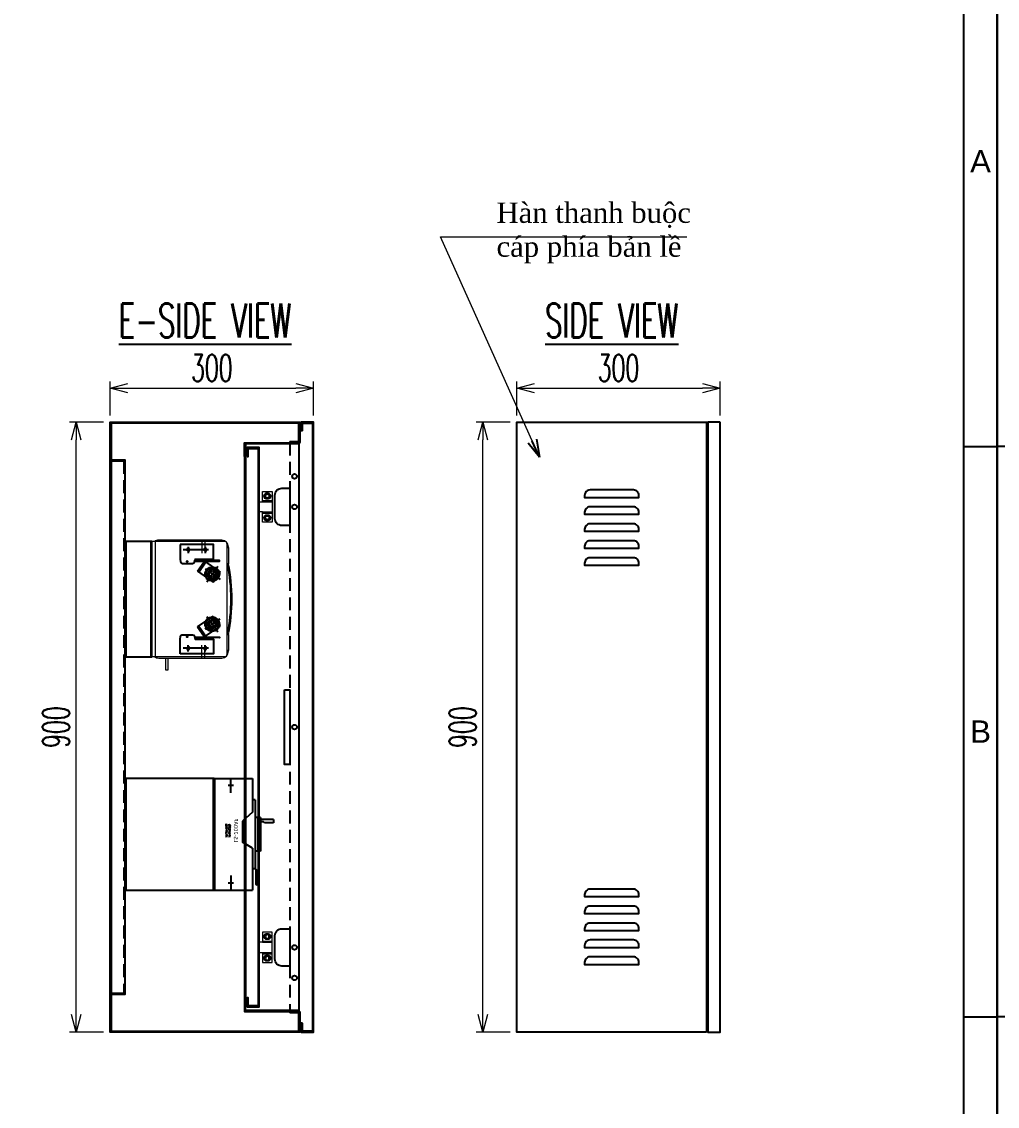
# Model space of a CAD drawing. Header units: millimetres. Extents: x -208796 to -83323, y 30910 to 103951.
# Drawn here: x -99464 to -98024, y 32510 to 34110 of the extents above; entities that cross this region are included whole.
import ezdxf
from ezdxf.enums import TextEntityAlignment as Align

# ---------------------------------------------------------------- set-up
doc = ezdxf.new("R2010")
doc.units = ezdxf.units.MM
doc.header["$LTSCALE"] = 3
for name, pattern in [('ACAD_ISO04W100', [30, 24, -3, 0, -3]), ('CENTER', [50.8, 31.75, -6.35, 6.35, -6.35]), ('HIDDEN', [9.525, 6.35, -3.175])]:
    doc.linetypes.add(name, pattern=pattern)
for name, color, linetype in [('@.TEXT', 7, 'Continuous'), ('@.VISIBLE', 7, 'Continuous'), ('B', 1, 'Continuous'), ('C', 1, 'CENTER'), ('centerline', 6, 'ACAD_ISO04W100'), ('dim', 7, 'Continuous'), ('equipments', 2, 'Continuous'), ('LIN', 7, 'Continuous'), ('OBJECT', 7, 'Continuous'), ('TEXT', 7, 'Continuous')]:
    doc.layers.add(name, color=color, linetype=linetype)
doc.layers.add('Thiet bi', color=7, linetype='Continuous', lineweight=9)
doc.styles.add('Ann_w01', font='romans.shx', dxfattribs={"width": 0.6, "bigfont": 'chineset.shx'})
doc.styles.add('Arial', font='arial.ttf')
doc.styles.add('HW_Standard', font='complex.shx', dxfattribs={"width": 0.9})
doc.styles.add('Tahoma (Input Text)', font='tahoma.ttf')
doc.dimstyles.new('Dim 01_SC20', dxfattribs={"dimscale": 20, "dimtxt": 2, "dimasz": 1.3, "dimexe": 0.5, "dimexo": 0.5, "dimgap": 0.5, "dimtad": 1, "dimdec": 1, "dimzin": 12, "dimdsep": 46, "dimtxsty": 'Ann_w01', "dimblk": 'OPEN30', "dimcen": 1.5, "dimclrd": 6, "dimclre": 6, "dimclrt": 3, "dimadec": 1, "dimazin": 3, "dimtm": 1e-09, "dimtfac": 1, "dimtdec": 1, "dimtix": 1, "dimtmove": 0, "dimatfit": 3, "dimldrblk": 'OPEN30', "dimfxl": 0, "dimtolj": 1, "dimlwd": 20, "dimlwe": 20, "dimarcsym": 0})

# ---------------------------------------------------------------- blocks, each defined once
blk = doc.blocks.new('ATS 3P 100-200A VITZRO LEFT')
at = {"color": 7, "linetype": 'Continuous', "lineweight": 15}
for p, q in [((-19.9, 189.6), (-19.9, 19.6)), ((87.1, 189.6), (-19.9, 189.6)), ((-14.9, 189.6), (-14.9, 19.6)), ((83.1, 191.5), (-9.9, 191.5)), ((91.1, 23.6), (91.1, 185.6)), ((91.1, 181.5), (93.1, 181.5)), ((91.1, 180.5), (93.1, 180.5)), ((93.1, 180.5), (93.1, 181.5)), ((93.1, 180.5), (93.1, 156.5)), ((93.1, 156.5), (91.1, 156.5)), ((91.1, 156.5), (93.1, 156.5)), ((66.9, 64.2), (66.9, 64.1)), ((91.1, 52.5), (93.1, 52.5)), ((93.1, 52.5), (91.1, 52.5)), ((93.1, 52.5), (93.1, 28.5)), ((-19.9, 19.6), (87.1, 19.6)), ((-9.9, 17.5), (83.1, 17.5)), ((0, 17.5), (0, 0)), ((4, 0), (4, 17.5)), ((93.1, 28.5), (91.1, 28.5)), ((93.1, 27.5), (91.1, 27.5)), ((93.1, 27.5), (93.1, 28.5)), ((0, 0), (4, 0))]:
    blk.add_line(p, q, dxfattribs=at)
at = {"color": 7, "linetype": 'HIDDEN', "lineweight": 15}
for p, q in [((54, 191.5), (54, 169)), ((58, 191.5), (58, 169)), ((54, 17.5), (54, 40)), ((58, 17.5), (58, 40))]:
    blk.add_line(p, q, dxfattribs=at)
at = {"color": 7}
for centre in [(33.5, 177.1), (58.9, 177.1), (33.5, 32), (58.9, 32)]:
    blk.add_circle(centre, 1.5, dxfattribs=at)
at = {"color": 7, "linetype": 'Continuous', "lineweight": 15}
for centre, radius in [((69.1, 141.6), 11), ((69.1, 141.6), 10), ((69.1, 141.6), 10), ((69.1, 141.5), 9.05), ((69.1, 141.5), 9.05), ((69.1, 141.5), 9), ((69.1, 141.6), 4.05), ((69.1, 67.5), 11), ((69.1, 67.5), 11), ((69.1, 67.5), 10), ((69.1, 67.5), 10), ((69.1, 67.5), 9.05), ((69.1, 67.5), 9.05), ((69.1, 67.5), 9), ((69.1, 67.5), 4.05)]:
    blk.add_circle(centre, radius, dxfattribs=at)
for centre, radius, start, end in [((-9.9, 181.5), 10, 90, 126.3269), ((83.1, 181.5), 10, 0, 90), ((87.1, 185.6), 4, 0, 90), ((-153.4, 104.5), 250, 347.9948, 12.0052), ((-153.4, 104.5), 250, 347.9948, 12.0052), ((-153.5, 104.5), 252, 348.0915, 11.9085), ((-9.9, 27.5), 10, 232.5939, 270), ((83.1, 27.5), 10, 270, 0), ((87.1, 23.6), 4, 270, 0)]:
    blk.add_arc(centre, radius, start, end, dxfattribs=at)
at = {"color": 7}
for centre, start, end in [((33.5, 177.1), 270, 180), ((58.9, 177.1), 270, 180), ((33.5, 32), 180, 90), ((58.9, 32), 180, 90)]:
    blk.add_arc(centre, 2, start, end, dxfattribs=at)
at = {"color": 7, "linetype": 'Continuous', "lineweight": 15}
blk.add_open_spline([(93.6, 154), (93.6, 154)], degree=1, dxfattribs=at)
at = {"layer": 'B', "color": 7}
for p, q in [((59.1, 177.1), (26, 177.1)), ((33.5, 181.8), (33.5, 172.4)), ((63.8, 177.1), (54.4, 177.1)), ((58.9, 181.8), (58.9, 172.4)), ((33.5, 27.3), (33.5, 36.7)), ((58.9, 27.3), (58.9, 36.7)), ((59.1, 32), (26, 32)), ((63.8, 32), (54.4, 32))]:
    blk.add_line(p, q, dxfattribs=at)
at = {"layer": 'C', "color": 7}
for p, q in [((58.5, 149), (80.7, 133.4)), ((61, 130), (77.2, 153.1)), ((58.5, 60), (80.7, 75.6)), ((61, 79.1), (77.2, 56))]:
    blk.add_line(p, q, dxfattribs=at)
at = {"layer": 'OBJECT', "color": 7}
for p, q in [((47.6, 145.7), (57.9, 160.4)), ((57.9, 160.4), (80.8, 144.3)), ((47.6, 145.7), (70.5, 129.6)), ((49.2, 144.5), (59.5, 159.3)), ((70.5, 129.6), (80.8, 144.3)), ((47.6, 63.4), (70.5, 79.5)), ((49.2, 64.5), (59.5, 49.8)), ((57.9, 48.7), (80.8, 64.7)), ((70.5, 79.5), (80.8, 64.7)), ((47.6, 63.4), (57.9, 48.7))]:
    blk.add_line(p, q, dxfattribs=at)
for points in [[(21.6, 185.2), (21.6, 163.5), (22.3, 159.6, 0.36397), (25.3, 157.2), (40.1, 157.2, 0.36397), (43, 159.6), (43.7, 163.5), (70.8, 163.5), (70.8, 185.2)], [(21.6, 23.9), (21.6, 45.6), (22.3, 49.4, -0.36397), (25.3, 51.9), (40.1, 51.9, -0.36397), (43, 49.4), (43.7, 45.6), (70.8, 45.6), (70.8, 23.9)]]:
    blk.add_lwpolyline(points, format="xyb", close=True, dxfattribs=at)
for points in [[(43.1, 160.3), (79.7, 160.6, -0.00532), (79.7, 161.6), (43.2, 161.3)], [(43.1, 48.8), (79.7, 48.5, 0.00532), (79.7, 47.5), (43.2, 47.8)]]:
    blk.add_lwpolyline(points, format="xyb", dxfattribs=at)
for points in [[(67.6, 149.9), (77.5, 143), (70.6, 133.2), (60.7, 140.1)], [(67.9, 148.5), (76.1, 142.8), (70.3, 134.6), (62.1, 140.3)], [(67.6, 59.1), (77.5, 66), (70.6, 75.9), (60.7, 69)], [(67.9, 60.5), (76.1, 66.3), (70.3, 74.5), (62.1, 68.7)]]:
    blk.add_lwpolyline(points, close=True, dxfattribs=at)
for centre in [(32.1, 160.2), (32.1, 48.9)]:
    blk.add_circle(centre, 0.75, dxfattribs=at)
for centre, start, end in [((69.1, 141.6), 89.1484, 110.8516), ((69.1, 141.6), 359.1484, 20.8516), ((69.1, 141.6), 179.1484, 200.8516), ((69.1, 141.6), 269.1484, 290.8516), ((69.1, 67.5), 159.1484, 180.8516), ((69.1, 67.5), 69.1484, 90.8516), ((69.1, 67.5), 339.1484, 0.8516), ((69.1, 67.5), 249.1484, 270.8516)]:
    blk.add_arc(centre, 7.25, start, end, dxfattribs=at)
blk = doc.blocks.new('KHUNG BAN VE (Made by Tung)')
at = {"layer": '@.VISIBLE', "color": 8}
for p, q in [((3, 156), (0, 156)), ((294, 156), (297, 156)), ((3, 105), (0, 105)), ((294, 105), (297, 105))]:
    blk.add_line(p, q, dxfattribs=at)
for points in [[(0, 0), (297, 0), (297, 210), (0, 210)], [(3, 3), (294, 3), (294, 207), (3, 207)]]:
    blk.add_lwpolyline(points, close=True, dxfattribs=at)
at = {"layer": '@.TEXT', "color": 1, "style": 'Arial'}
for s, p in [('A', (295.5, 181.5)), ('B', (295.5, 130.5))]:
    blk.add_text(s, height=2, dxfattribs=at).set_placement(p, align=Align.MIDDLE_CENTER)
for tag, height, p in [('DESIGNER_NAME', 2, (38, 15.5)), ('PROJECT_CODE', 2, (258.5, 15.5)), ('SCALE', 2, (289, 15.5)), ('APPROVED_NAME', 2, (38, 10.5)), ('CUSTOMER_NAME', 2, (258.5, 10.5)), ('PAGE', 2, (289, 10.5)), ('DRAWING_NAME', 4, (173, 8)), ('TOTAL', 2, (289, 5.5))]:
    blk.add_attdef(tag, text='', height=height, dxfattribs=at).set_placement(p, align=Align.MIDDLE_CENTER)
blk = doc.blocks.new('*U226')
for p, q in [((415, 170), (415, 0)), ((452, 170), (452, 0))]:
    blk.add_line(p, q)
blk.add_lwpolyline([(413.5, 0), (453.5, 0), (453.5, 170), (413.5, 170)], close=True)
blk = doc.blocks.new('*U231')
for p, q in [((416.8, -3108.8), (360.8, -3108.8)), ((360.8, -3108.8), (360.8, -3158.7)), ((416.8, -3108.8), (416.8, -3273.8)), ((356.8, -3140.3), (360.8, -3140.3)), ((348.8, -3166.3), (348.8, -3216.3)), ((348.8, -3166.3), (356.8, -3166.3)), ((352.8, -3166.3), (352.8, -3216.3)), ((360.8, -3158.7), (375.4, -3171.9)), ((329.8, -3169.6), (329.8, -3174.4)), ((329.8, -3169.6), (348.8, -3169.6)), ((329.8, -3174.4), (343.3, -3174.4)), ((343.3, -3174.4), (344.8, -3173.1)), ((344.8, -3173.1), (348.8, -3173.1)), ((375.4, -3171.9), (375.4, -3202.9)), ((348.8, -3216.3), (356.8, -3216.3)), ((360.8, -3211.9), (375.4, -3202.9)), ((360.8, -3211.9), (360.8, -3273.8)), ((356.8, -3242.3), (360.8, -3242.3)), ((416.8, -3273.8), (360.8, -3273.8))]:
    blk.add_line(p, q)
at = {"color": 1}
for p, q in [((388.8, -3119.3), (396.7, -3119.3)), ((392.8, -3130.3), (392.8, -3108.8)), ((388.8, -3263.3), (396.7, -3263.3)), ((392.8, -3252.3), (392.8, -3273.8))]:
    blk.add_line(p, q, dxfattribs=at)
at = {"color": 3}
blk.add_line((356.8, -3140.3), (356.8, -3242.3), dxfattribs=at)
at = {"layer": 'Thiet bi', "color": 1, "linetype": 'HIDDEN', "ltscale": 10}
for points in [[(352.3, -3117.5), (352.3, -3140.5), (350.8, -3138.8), (350.8, -3115.8)], [(352.3, -3117.5), (352.3, -3140.5), (350.8, -3138.8), (350.8, -3115.8)], [(355.8, -3265), (355.8, -3242.1), (354.3, -3243.8), (354.3, -3266.7)], [(355.8, -3265), (355.8, -3242.1), (354.3, -3243.8), (354.3, -3266.7)]]:
    blk.add_lwpolyline(points, close=True, dxfattribs=at)
at = {"color": 251, "style": 'HW_Standard', "width": 0.9}
for s, p in [('ABN,ABE200c', (395.9, -3195.8)), ('ABS,ABH200c', (400.4, -3195.8))]:
    blk.add_text(s, height=2.5, rotation=90, dxfattribs=at).set_placement(p)
at = {"layer": 'TEXT', "insert": (382.3, -3168.2), "char_height": 6, "attachment_point": 3, "rotation": 90, "style": 'Tahoma (Input Text)'}
blk.add_mtext_dynamic_manual_height_columns('LS-200AF', width=11.015, gutter_width=1, heights=[0], dxfattribs=at)
blk = doc.blocks.new('*U232')
for p, q in [((360, 165), (360, 0)), ((489, 165), (489, 0))]:
    blk.add_line(p, q)
blk.add_lwpolyline([(358.5, 0), (490.5, 0), (490.5, 165), (358.5, 165)], close=True)
blk = doc.blocks.new('HL025-2.2 Side')
at = {"layer": 'centerline', "lineweight": 0}
blk.add_line((-1, 0), (1, 0), dxfattribs=at)
at = {"layer": 'equipments', "lineweight": 0}
for p, q in [((4.8, 9.25), (18.8, 9.25)), ((4.8, 7.5), (18.8, 7.5)), ((4.8, -7.5), (18.8, -7.5)), ((4.8, -9.25), (18.8, -9.25))]:
    blk.add_line(p, q, dxfattribs=at)
for points in [[(4.8, 7.5), (4.8, 22.5), (18.8, 22.5), (18.8, -22.5), (4.8, -22.5), (4.8, -7.5)], [(4.8, -7.5), (0, -7.5), (0, 7.5), (4.8, 7.5)]]:
    blk.add_lwpolyline(points, dxfattribs=at)
at = {"layer": 'equipments'}
for centre in [(11.8, 16), (11.8, -16)]:
    blk.add_circle(centre, 3, dxfattribs=at)
blk = doc.blocks.new('_Open30')
at = {"color": 0, "linetype": 'ByBlock', "lineweight": -2}
for p, q in [((-1, 0.268), (0, 0)), ((0, 0), (-1, -0.268)), ((0, 0), (-1, 0))]:
    blk.add_line(p, q, dxfattribs=at)
blk = doc.blocks.new('*D245')
at = {"layer": '@.VISIBLE', "color": 6, "lineweight": 20}
for p, q in [((-99343.3, 33519.6), (-99393.3, 33519.6)), ((-99383.3, 32645.6), (-99383.3, 33493.6)), ((-99343.3, 32619.6), (-99393.3, 32619.6))]:
    blk.add_line(p, q, dxfattribs=at)
at = {"layer": 'Defpoints', "color": 0}
for p in [(-99383.3, 33519.6), (-99333.3, 33519.6), (-99333.3, 32619.6)]:
    blk.add_point(p, dxfattribs=at)
at = {"layer": '@.VISIBLE', "color": 6, "lineweight": 20, "xscale": 26, "yscale": 26, "zscale": 26}
for p, rotation in [((-99383.3, 33519.6), 90), ((-99383.3, 32619.6), 270)]:
    blk.add_blockref('_Open30', p, dxfattribs=dict(at, rotation=rotation))
at = {"layer": '@.VISIBLE', "color": 3, "insert": (-99413.3, 33069.6), "char_height": 40, "attachment_point": 5, "rotation": 90, "style": 'Ann_w01'}
blk.add_mtext('\\A1;900', dxfattribs=at)
blk = doc.blocks.new('*D242')
at = {"layer": '@.VISIBLE', "color": 6, "lineweight": 20}
for p, q in [((-99333.3, 33529.6), (-99333.3, 33579.6)), ((-99033.3, 33529.6), (-99033.3, 33579.6)), ((-99307.3, 33569.6), (-99059.3, 33569.6))]:
    blk.add_line(p, q, dxfattribs=at)
at = {"layer": 'Defpoints', "color": 0}
for p in [(-99033.3, 33569.6), (-99333.3, 33519.6), (-99033.3, 33519.6)]:
    blk.add_point(p, dxfattribs=at)
at = {"layer": '@.VISIBLE', "color": 6, "lineweight": 20, "xscale": 26, "yscale": 26, "zscale": 26, "rotation": 180}
blk.add_blockref('_Open30', (-99333.3, 33569.6), dxfattribs=at)
at = {"layer": '@.VISIBLE', "color": 6, "lineweight": 20, "xscale": 26, "yscale": 26, "zscale": 26}
blk.add_blockref('_Open30', (-99033.3, 33569.6), dxfattribs=at)
at = {"layer": '@.VISIBLE', "color": 3, "insert": (-99183.3, 33599.6), "char_height": 40, "attachment_point": 5, "style": 'Ann_w01'}
blk.add_mtext('\\A1;300', dxfattribs=at)
blk = doc.blocks.new('*D243')
at = {"layer": '@.VISIBLE', "color": 6, "lineweight": 20}
for p, q in [((-98743.3, 33519.6), (-98793.3, 33519.6)), ((-98783.3, 32645.6), (-98783.3, 33493.6)), ((-98743.3, 32619.6), (-98793.3, 32619.6))]:
    blk.add_line(p, q, dxfattribs=at)
at = {"layer": 'Defpoints', "color": 0}
for p in [(-98783.3, 33519.6), (-98733.3, 33519.6), (-98733.3, 32619.6)]:
    blk.add_point(p, dxfattribs=at)
at = {"layer": '@.VISIBLE', "color": 6, "lineweight": 20, "xscale": 26, "yscale": 26, "zscale": 26}
for p, rotation in [((-98783.3, 33519.6), 90), ((-98783.3, 32619.6), 270)]:
    blk.add_blockref('_Open30', p, dxfattribs=dict(at, rotation=rotation))
at = {"layer": '@.VISIBLE', "color": 3, "insert": (-98813.3, 33069.6), "char_height": 40, "attachment_point": 5, "rotation": 90, "style": 'Ann_w01'}
blk.add_mtext('\\A1;900', dxfattribs=at)
blk = doc.blocks.new('*D244')
at = {"layer": '@.VISIBLE', "color": 6, "lineweight": 20}
for p, q in [((-98733.3, 33529.6), (-98733.3, 33579.6)), ((-98433.3, 33529.6), (-98433.3, 33579.6)), ((-98707.3, 33569.6), (-98459.3, 33569.6))]:
    blk.add_line(p, q, dxfattribs=at)
at = {"layer": 'Defpoints', "color": 0}
for p in [(-98433.3, 33569.6), (-98733.3, 33519.6), (-98433.3, 33519.6)]:
    blk.add_point(p, dxfattribs=at)
at = {"layer": '@.VISIBLE', "color": 6, "lineweight": 20, "xscale": 26, "yscale": 26, "zscale": 26, "rotation": 180}
blk.add_blockref('_Open30', (-98733.3, 33569.6), dxfattribs=at)
at = {"layer": '@.VISIBLE', "color": 6, "lineweight": 20, "xscale": 26, "yscale": 26, "zscale": 26}
blk.add_blockref('_Open30', (-98433.3, 33569.6), dxfattribs=at)
at = {"layer": '@.VISIBLE', "color": 3, "insert": (-98583.3, 33599.6), "char_height": 40, "attachment_point": 5, "style": 'Ann_w01'}
blk.add_mtext('\\A1;300', dxfattribs=at)
blk = doc.blocks.new('*U240')
at = {"color": 2}
blk.add_lwpolyline([(32, 5.5), (-32, 5.5, 0.414214), (-40, -2.5), (-40, -5.5), (40, -5.5), (40, -2.5, 0.414214)], format="xyb", close=True, dxfattribs=at)
blk = doc.blocks.new('*U241')
at = {"color": 0, "linetype": 'ByBlock', "lineweight": -2}
for p in [(0, 100), (0, 75), (0, 50), (0, 25), (0, 0)]:
    blk.add_blockref('*U240', p, dxfattribs=at)
blk = doc.blocks.new('*U238')
at = {"color": 2}
blk.add_lwpolyline([(32, 5.5), (-32, 5.5, 0.414214), (-40, -2.5), (-40, -5.5), (40, -5.5), (40, -2.5, 0.414214)], format="xyb", close=True, dxfattribs=at)
blk = doc.blocks.new('*U239')
at = {"color": 0, "linetype": 'ByBlock', "lineweight": -2}
for p in [(0, 100), (0, 75), (0, 50), (0, 25), (0, 0)]:
    blk.add_blockref('*U238', p, dxfattribs=at)

msp = doc.modelspace()

# ---------------------------------------------------------------- linework, layer by layer
at = {"layer": '@.VISIBLE', "color": 4}
for p, q in [((-99049.76, 33506.62), (-99051.26, 33506.62)), ((-99049.76, 32632.62), (-99051.26, 32632.62))]:
    msp.add_line(p, q, dxfattribs=at)
at = {"layer": '@.VISIBLE'}
for p, q in [((-99068.26, 33491.12), (-99068.26, 33489.62)), ((-99068.26, 32649.62), (-99068.26, 32648.12))]:
    msp.add_line(p, q, dxfattribs=at)
at = {"layer": '@.VISIBLE', "linetype": 'HIDDEN'}
msp.add_line((-99068.26, 33489.62), (-99068.26, 32649.62), dxfattribs=at)
at = {"layer": '@.VISIBLE', "color": 6}
for p, q in [((-99054.26, 32651.62), (-99054.26, 33487.62)), ((-99135.26, 33469.12), (-99135.26, 32670.12)), ((-99133.76, 33469.12), (-99133.76, 32670.12))]:
    msp.add_line(p, q, dxfattribs=at)
at = {"layer": '@.VISIBLE'}
for points in [[(-99068.26, 32649.62), (-99053.26, 32649.62), (-99053.26, 32619.62), (-99333.26, 32619.62), (-99333.26, 33519.62), (-99053.26, 33519.62), (-99053.26, 33489.62), (-99068.26, 33489.62)], [(-99068.26, 33491.12), (-99054.76, 33491.12), (-99054.76, 33518.12), (-99331.76, 33518.12), (-99331.76, 32621.12), (-99054.76, 32621.12), (-99054.76, 32648.12), (-99068.26, 32648.12)]]:
    msp.add_lwpolyline(points, dxfattribs=at)
at = {"layer": '@.VISIBLE', "color": 4}
for points in [[(-99051.26, 32632.62), (-99051.26, 32619.62), (-99033.26, 32619.62), (-99033.26, 33519.62), (-99051.26, 33519.62), (-99051.26, 33506.62)], [(-99049.76, 33506.62), (-99049.76, 33518.12), (-99034.76, 33518.12), (-99034.76, 32621.12), (-99049.76, 32621.12), (-99049.76, 32632.62)], [(-99131.26, 33469.15), (-99129.76, 33469.12), (-99129.76, 33480.62), (-99114.76, 33480.62), (-99114.76, 32658.62), (-99129.76, 32658.62), (-99129.76, 32670.12), (-99131.26, 32670.12), (-99131.26, 32657.12), (-99113.26, 32657.12), (-99113.26, 33482.12), (-99131.26, 33482.12), (-99131.26, 33469.12)]]:
    msp.add_lwpolyline(points, dxfattribs=at)
at = {"layer": '@.VISIBLE'}
msp.add_lwpolyline([(-98453.26, 32619.62), (-98733.26, 32619.62), (-98733.26, 33519.62), (-98453.26, 33519.62)], close=True, dxfattribs=at)
at = {"layer": '@.VISIBLE', "color": 4}
msp.add_lwpolyline([(-98433.26, 33519.62), (-98451.26, 33519.62), (-98451.26, 32619.62), (-98433.26, 32619.62)], close=True, dxfattribs=at)
at = {"layer": '@.VISIBLE', "color": 6}
for points in [[(-99054.26, 33487.62), (-99133.76, 33487.62), (-99133.76, 33469.12), (-99135.26, 33469.12), (-99135.26, 33489.12), (-99054.26, 33489.12)], [(-99076.26, 33124.62), (-99068.26, 33124.62), (-99068.26, 33014.62), (-99076.26, 33014.62)], [(-99054.26, 32651.62), (-99133.76, 32651.62), (-99133.76, 32670.12), (-99135.26, 32670.12), (-99135.26, 32650.12), (-99054.26, 32650.12)]]:
    msp.add_lwpolyline(points, close=True, dxfattribs=at)
at = {"layer": '@.VISIBLE', "color": 151}
msp.add_lwpolyline([(-99331.76, 33464.12), (-99311.76, 33464.12), (-99311.76, 32675.12), (-99331.76, 32675.12)], close=True, dxfattribs=at)
at = {"layer": '@.VISIBLE', "color": 151, "linetype": 'HIDDEN'}
msp.add_lwpolyline([(-99331.76, 33462.62), (-99313.26, 33462.62), (-99313.26, 32676.62), (-99331.76, 32676.62)], dxfattribs=at)
at = {"layer": '@.VISIBLE', "color": 6}
for points in [[(-99068.26, 33422.12), (-99068.26, 33367.12), (-99080.26, 33367.12, -0.4142136), (-99090.26, 33377.12), (-99090.26, 33412.12, -0.4142136), (-99080.26, 33422.12)], [(-99106.46, 33410.62), (-99106.46, 33410.62, 0.4142136), (-99102.96, 33407.12), (-99099.96, 33407.12, 0.4142136), (-99096.46, 33410.62), (-99096.46, 33410.62, 0.4142136), (-99099.96, 33414.12), (-99102.96, 33414.12, 0.4142136)], [(-99106.46, 33378.62), (-99106.46, 33378.62, 0.4142136), (-99102.96, 33375.12), (-99099.96, 33375.12, 0.4142136), (-99096.46, 33378.62), (-99096.46, 33378.62, 0.4142136), (-99099.96, 33382.12), (-99102.96, 33382.12, 0.4142136)], [(-99106.46, 32760.62), (-99106.46, 32760.62, 0.4142136), (-99102.96, 32757.12), (-99099.96, 32757.12, 0.4142136), (-99096.46, 32760.62), (-99096.46, 32760.62, 0.4142136), (-99099.96, 32764.12), (-99102.96, 32764.12, 0.4142136)], [(-99068.26, 32772.12), (-99068.26, 32717.12), (-99080.26, 32717.12, -0.4142136), (-99090.26, 32727.12), (-99090.26, 32762.12, -0.4142136), (-99080.26, 32772.12)], [(-99106.46, 32728.62), (-99106.46, 32728.62, 0.4142136), (-99102.96, 32725.12), (-99099.96, 32725.12, 0.4142136), (-99096.46, 32728.62), (-99096.46, 32728.62, 0.4142136), (-99099.96, 32732.12), (-99102.96, 32732.12, 0.4142136)]]:
    msp.add_lwpolyline(points, format="xyb", close=True, dxfattribs=at)
for centre in [(-99061.26, 33439.62), (-99061.26, 33394.62), (-99061.26, 33069.62), (-99061.26, 32744.62), (-99061.26, 32699.62)]:
    msp.add_circle(centre, 3.5, dxfattribs=at)

# ---------------------------------------------------------------- block references
for name, p in [('*U239', (-98593.26, 33314.12)), ('*U241', (-98593.26, 32725.12))]:
    msp.add_blockref(name, p)
at = {"xscale": -1}
msp.add_blockref('*U231', (-98762.47, 36102.79), dxfattribs=at)
at = {"layer": '@.VISIBLE', "xscale": 16.5, "yscale": 16.5, "zscale": 16.5}
for p in [(-102924.88, 30909.83), (-98024.38, 30909.83)]:
    msp.add_blockref('KHUNG BAN VE (Made by Tung)', p, dxfattribs=at)
at = {"layer": '@.VISIBLE'}
for name, p in [('*U226', (-99725.22, 33173.5)), ('*U232', (-99670.22, 32829))]:
    msp.add_blockref(name, p, dxfattribs=at)
at = {"layer": 'equipments'}
msp.add_blockref('HL025-2.2 Side', (-99113.26, 33394.62), dxfattribs=at)
at = {"layer": 'equipments', "xscale": -1, "rotation": 180}
msp.add_blockref('HL025-2.2 Side', (-99113.26, 32744.62), dxfattribs=at)
at = {"layer": 'LIN'}
msp.add_blockref('ATS 3P 100-200A VITZRO LEFT', (-99251.82, 33154), dxfattribs=at)

# ---------------------------------------------------------------- texts
at = {"insert": (-98763.3, 33843.64), "char_height": 30, "attachment_point": 1, "style": 'Ann_w01'}
msp.add_mtext_dynamic_manual_height_columns('{\\fTimes New Roman|b0|i0|c0|p18;\\W1;Hàn thanh buộc cáp phía bản lề}', width=338.5833, gutter_width=99.2, heights=[0], dxfattribs=at)
at = {"layer": 'dim', "color": 2, "char_height": 50, "attachment_point": 5, "style": 'Ann_w01'}
for s, insert in [('\\A1;{\\LE-SIDE VIEW}', (-99193.26, 33669.62)), ('\\A1;{\\LSIDE VIEW}', (-98593.26, 33669.62))]:
    msp.add_mtext(s, dxfattribs=dict(at, insert=insert))

# ---------------------------------------------------------------- dimensions: what is measured, and where the dimension line sits
at = {"layer": '@.VISIBLE'}
for base, p1, p2, picture, middle in [((-99033.26, 33569.62), (-99333.26, 33519.62), (-99033.26, 33519.62), '*D242', (-99183.26, 33599.62)), ((-98433.26, 33569.62), (-98733.26, 33519.62), (-98433.26, 33519.62), '*D244', (-98583.26, 33599.62))]:
    dim = msp.add_linear_dim(base=base, p1=p1, p2=p2, dimstyle='Dim 01_SC20', dxfattribs=at)
    dim.commit()
    dim.dimension.update_dxf_attribs({"geometry": picture, "text_midpoint": middle})
for base, p1, p2, picture, middle in [((-99383.26, 33519.62), (-99333.26, 32619.62), (-99333.26, 33519.62), '*D245', (-99413.26, 33069.62)), ((-98783.26, 33519.62), (-98733.26, 32619.62), (-98733.26, 33519.62), '*D243', (-98813.26, 33069.62))]:
    dim = msp.add_linear_dim(base=base, p1=p1, p2=p2, angle=90, dimstyle='Dim 01_SC20', dxfattribs=at)
    dim.commit()
    dim.dimension.update_dxf_attribs({"geometry": picture, "text_midpoint": middle})

# ---------------------------------------------------------------- leaders
msp.add_leader([(-98699.78, 33467.8), (-98846.03, 33792.97), (-98482.38, 33792.97)], dimstyle='Dim 01_SC20', override={"dimgap": 0.5, "dimtad": 0})

doc.saveas('drawing.dxf')
